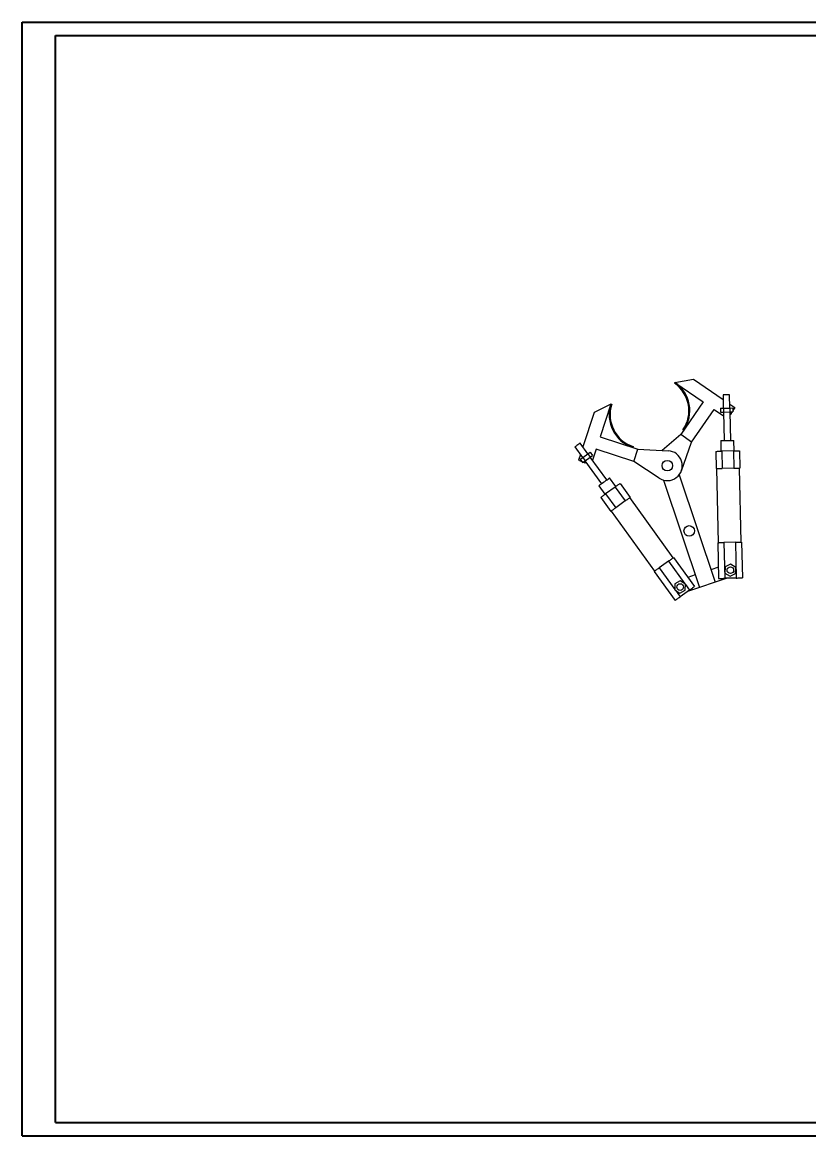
# Model space of a CAD drawing. Header units: millimetres. Extents: x 0 to 1189, y 0 to 841.
# Drawn here: x 0 to 595, y 0 to 841 of the extents above; entities that cross this region are included whole.
import ezdxf

# ---------------------------------------------------------------- set-up
doc = ezdxf.new("R2010")
doc.units = ezdxf.units.MM
doc.layers.get('0').update_dxf_attribs({"lineweight": 25})

msp = doc.modelspace()

# ---------------------------------------------------------------- linework, layer by layer
at = {"color": 7, "linetype": 'Continuous', "lineweight": 40}
for p, q in [((0.08, 0.21), (0.08, 841.21)), ((0.08, 841.21), (1189.08, 841.21)), ((25.08, 10.21), (25.08, 831.21)), ((25.08, 831.21), (1179.08, 831.21)), ((25.08, 10.21), (1179.08, 10.21)), ((0.08, 0.21), (1189.08, 0.21))]:
    msp.add_line(p, q, dxfattribs=at)
for p, q in [((492.82, 569.2), (492.42, 568.62)), ((492.82, 569.2), (506.73, 571.75)), ((492.82, 569.2), (514.21, 554.43)), ((506.73, 571.75), (529.19, 556.25)), ((529.11, 559.76), (529.33, 549.76)), ((534.33, 549.88), (534.1, 559.87)), ((444.44, 552.88), (431.83, 546.48)), ((444.44, 552.88), (436.36, 528.17)), ((444.44, 552.88), (445.1, 552.66)), ((514.21, 554.43), (497.17, 529.74)), ((505.4, 524.06), (522.44, 548.75)), ((522.44, 548.75), (529.47, 543.9)), ((527.22, 549.71), (529.53, 549.77)), ((527.22, 549.71), (527.29, 546.71)), ((527.29, 546.71), (529.59, 546.77)), ((529.4, 546.76), (529.9, 525.26)), ((529.53, 549.77), (534.14, 549.87)), ((529.53, 549.77), (529.59, 546.77)), ((529.59, 546.77), (534.21, 546.87)), ((534.14, 549.87), (536.45, 549.93)), ((534.14, 549.87), (534.21, 546.87)), ((534.21, 546.87), (536.52, 546.93)), ((534.27, 552.74), (538, 550.16)), ((534.9, 525.38), (534.4, 546.88)), ((535.75, 546.91), (534.45, 545.01)), ((536.27, 546.92), (534.9, 545.67)), ((536.45, 549.93), (536.52, 546.93)), ((538, 550.16), (536.5, 547.98)), ((431.83, 546.48), (423.36, 520.57)), ((534.45, 545.01), (535.42, 545.37)), ((535.42, 545.37), (535.58, 546.29)), ((498.87, 533.43), (499.44, 533.03)), ((427.16, 515.29), (421.31, 523.4)), ((436.36, 528.17), (464.88, 518.85)), ((497.17, 529.74), (483.2, 517.85)), ((505.4, 524.06), (497.17, 529.74)), ((497.72, 502.53), (505.4, 524.06)), ((527.4, 525.2), (527.58, 517.21)), ((537.58, 517.44), (537.4, 525.43)), ((417.26, 520.47), (423.11, 512.36)), ((421.43, 514.69), (420.02, 510.36)), ((423.26, 512.47), (427.01, 515.18)), ((427.01, 515.18), (428.88, 516.53)), ((427.01, 515.18), (428.77, 512.74)), ((428.77, 512.74), (430.64, 514.1)), ((428.88, 516.53), (430.64, 514.1)), ((433.25, 518.66), (430.6, 510.53)), ((461.77, 509.34), (433.25, 518.66)), ((461.29, 520.75), (461.07, 520.09)), ((461.77, 509.34), (464.88, 518.85)), ((464.88, 518.85), (487.7, 517.6)), ((523.58, 517.11), (523.88, 504.12)), ((536.94, 517.42), (528.22, 517.22)), ((528.22, 517.22), (528.52, 504.22)), ((536.94, 517.42), (537.24, 504.42)), ((541.58, 517.53), (541.88, 504.53)), ((420.02, 510.36), (422.54, 509.54)), ((421.39, 511.12), (423.26, 512.47)), ((421.39, 511.12), (423.15, 508.69)), ((423.15, 508.69), (425.02, 510.04)), ((423.26, 512.47), (425.02, 510.04)), ((423.35, 508.84), (424.28, 508.75)), ((423.77, 509.14), (425.95, 508.42)), ((424.97, 508.11), (423.93, 509.08)), ((424.87, 509.93), (437.34, 492.64)), ((425.96, 508.41), (424.97, 508.11)), ((425.02, 510.04), (428.77, 512.74)), ((441.4, 495.57), (428.92, 512.86)), ((480.92, 496.86), (461.77, 509.34)), ((448.11, 490.54), (443.42, 497.03)), ((496, 499.39), (523.2, 418.24)), ((524.13, 504.12), (525.42, 448.14)), ((537.24, 504.42), (528.52, 504.22)), ((542.91, 448.54), (541.63, 504.53)), ((435.32, 491.18), (440, 484.69)), ((447.59, 490.17), (440.52, 485.07)), ((447.59, 490.17), (455.19, 479.63)), ((451.35, 492.88), (458.96, 482.34)), ((484.15, 495.42), (511.34, 414.26)), ((436.75, 482.35), (444.36, 471.81)), ((440.52, 485.07), (448.12, 474.52)), ((455.19, 479.63), (448.12, 474.52)), ((491.53, 436.78), (458.75, 482.19)), ((444.56, 471.95), (477.33, 426.54)), ((525.17, 448.13), (525.79, 421.14)), ((538.52, 448.44), (529.81, 448.24)), ((529.81, 448.24), (530.43, 421.25)), ((538.52, 448.44), (539.14, 421.45)), ((543.16, 448.55), (543.78, 421.55)), ((487.96, 434.21), (480.9, 429.11)), ((480.9, 429.11), (492.65, 412.82)), ((487.96, 434.21), (500.31, 417.11)), ((491.73, 436.93), (507.53, 415.04)), ((525.59, 429.58), (520.02, 427.72)), ((530.73, 429.79), (530.57, 425.17)), ((534.8, 431.96), (530.73, 429.79)), ((538.72, 429.52), (534.8, 431.96)), ((538.56, 424.9), (538.72, 429.52)), ((477.13, 426.4), (492.93, 404.5)), ((508.17, 423.75), (502.59, 421.88)), ((532.31, 421.29), (523.2, 418.24)), ((539.14, 421.45), (530.43, 421.25)), ((530.57, 425.17), (534.49, 422.73)), ((534.49, 422.73), (538.56, 424.9)), ((492.8, 417.08), (492.64, 412.46)), ((492.64, 412.46), (496.56, 410.02)), ((496.88, 419.25), (492.8, 417.08)), ((493.13, 412.16), (496.7, 407.22)), ((496.56, 410.02), (500.64, 412.19)), ((503.76, 412.32), (496.7, 407.22)), ((500.8, 416.81), (496.88, 419.25)), ((500.64, 412.19), (500.8, 416.81)), ((500.78, 416.45), (503.76, 412.32)), ((511.34, 414.26), (502.22, 411.21)), ((523.2, 418.24), (511.34, 414.26))]:
    msp.add_line(p, q)
at = {"flags": 128}
for points in [[(532.57, 559.84), (531.77, 559.82), (530.95, 559.8), (530.2, 559.78), (529.61, 559.77), (529.23, 559.76), (529.11, 559.76)], [(534.1, 559.87), (534.06, 559.87), (533.78, 559.87), (533.26, 559.85), (532.57, 559.84)], [(420.07, 522.5), (419.42, 522.03), (418.75, 521.55), (418.15, 521.11), (417.66, 520.76), (417.36, 520.54), (417.26, 520.47)], [(421.31, 523.4), (421.28, 523.37), (421.05, 523.21), (420.63, 522.91), (420.07, 522.5)], [(527.4, 525.2), (527.41, 525.2), (527.61, 525.21), (528.07, 525.22), (528.76, 525.24), (529.65, 525.26), (530.69, 525.28), (531.82, 525.31), (532.98, 525.33), (534.11, 525.36), (535.14, 525.38), (536.03, 525.4), (536.73, 525.42), (537.19, 525.43), (537.39, 525.43), (537.4, 525.43)], [(523.58, 517.11), (523.98, 517.12), (524.43, 517.13), (524.95, 517.15), (525.51, 517.16), (526.13, 517.17), (526.79, 517.19), (527.49, 517.2), (528.22, 517.22)], [(536.94, 517.42), (537.67, 517.44), (538.37, 517.45), (539.03, 517.47), (539.65, 517.48), (540.21, 517.5), (540.73, 517.51), (541.18, 517.52), (541.58, 517.53)], [(435.32, 491.18), (435.32, 491.18), (435.49, 491.3), (435.86, 491.57), (436.42, 491.97), (437.14, 492.5), (437.98, 493.1), (438.9, 493.76), (439.84, 494.44), (440.76, 495.1), (441.6, 495.71), (442.32, 496.23), (442.88, 496.64), (443.25, 496.91), (443.42, 497.02), (443.42, 497.03)], [(523.88, 504.12), (524.28, 504.13), (524.73, 504.14), (525.24, 504.15), (525.81, 504.16), (526.42, 504.18), (527.08, 504.19), (527.78, 504.21), (528.52, 504.22)], [(537.24, 504.42), (537.97, 504.44), (538.67, 504.46), (539.33, 504.47), (539.95, 504.49), (540.51, 504.5), (541.03, 504.51), (541.48, 504.52), (541.88, 504.53)], [(447.59, 490.17), (448.18, 490.6), (448.75, 491.01), (449.29, 491.39), (449.79, 491.75), (450.24, 492.09), (450.66, 492.38), (451.03, 492.65), (451.35, 492.88)], [(436.75, 482.35), (437.07, 482.58), (437.44, 482.85), (437.86, 483.15), (438.32, 483.48), (438.82, 483.84), (439.35, 484.22), (439.92, 484.63), (440.52, 485.07)], [(455.19, 479.63), (455.79, 480.06), (456.36, 480.47), (456.89, 480.85), (457.39, 481.21), (457.85, 481.54), (458.27, 481.84), (458.64, 482.11), (458.96, 482.34)], [(444.36, 471.81), (444.68, 472.04), (445.05, 472.31), (445.47, 472.61), (445.93, 472.94), (446.42, 473.3), (446.96, 473.68), (447.53, 474.09), (448.12, 474.52)], [(525.17, 448.13), (525.56, 448.14), (526.02, 448.15), (526.53, 448.16), (527.09, 448.18), (527.71, 448.19), (528.37, 448.21), (529.07, 448.22), (529.81, 448.24)], [(538.52, 448.44), (539.26, 448.46), (539.96, 448.47), (540.62, 448.49), (541.23, 448.5), (541.8, 448.51), (542.31, 448.53), (542.77, 448.54), (543.16, 448.55)], [(477.13, 426.4), (477.45, 426.63), (477.82, 426.9), (478.24, 427.2), (478.7, 427.53), (479.19, 427.89), (479.73, 428.27), (480.3, 428.68), (480.9, 429.11)], [(487.96, 434.21), (488.56, 434.65), (489.13, 435.06), (489.66, 435.44), (490.16, 435.8), (490.62, 436.13), (491.04, 436.43), (491.41, 436.7), (491.73, 436.93)], [(525.79, 421.14), (526.18, 421.15), (526.64, 421.16), (527.15, 421.17), (527.71, 421.18), (528.33, 421.2), (528.99, 421.21), (529.69, 421.23), (530.43, 421.25)], [(539.14, 421.45), (539.88, 421.46), (540.58, 421.48), (541.24, 421.49), (541.85, 421.51), (542.42, 421.52), (542.93, 421.53), (543.39, 421.54), (543.78, 421.55)], [(503.76, 412.32), (504.36, 412.75), (504.93, 413.16), (505.46, 413.55), (505.96, 413.91), (506.42, 414.24), (506.84, 414.54), (507.21, 414.81), (507.53, 415.04)], [(492.93, 404.5), (493.25, 404.73), (493.62, 405), (494.04, 405.3), (494.5, 405.63), (494.99, 405.99), (495.53, 406.38), (496.1, 406.79), (496.7, 407.22)]]:
    msp.add_lwpolyline(points, dxfattribs=at)
for centre, radius in [((487.09, 506.33), 4), ((503.61, 457.02), 4), ((534.65, 427.35), 2.5), ((496.72, 414.64), 2.5)]:
    msp.add_circle(centre, radius)
for centre, radius, start, end in [((478.05, 547.8), 25.3, 325.38357, 55.38357), ((478.05, 547.8), 26, 325.38357, 55.38357), ((469.15, 544.8), 26, 161.90091, 251.90091), ((469.15, 544.8), 25.3, 161.90091, 251.90091), ((487.09, 506.33), 11.29, 236.91947, 86.88236)]:
    msp.add_arc(centre, radius, start, end)

doc.saveas('drawing.dxf')
